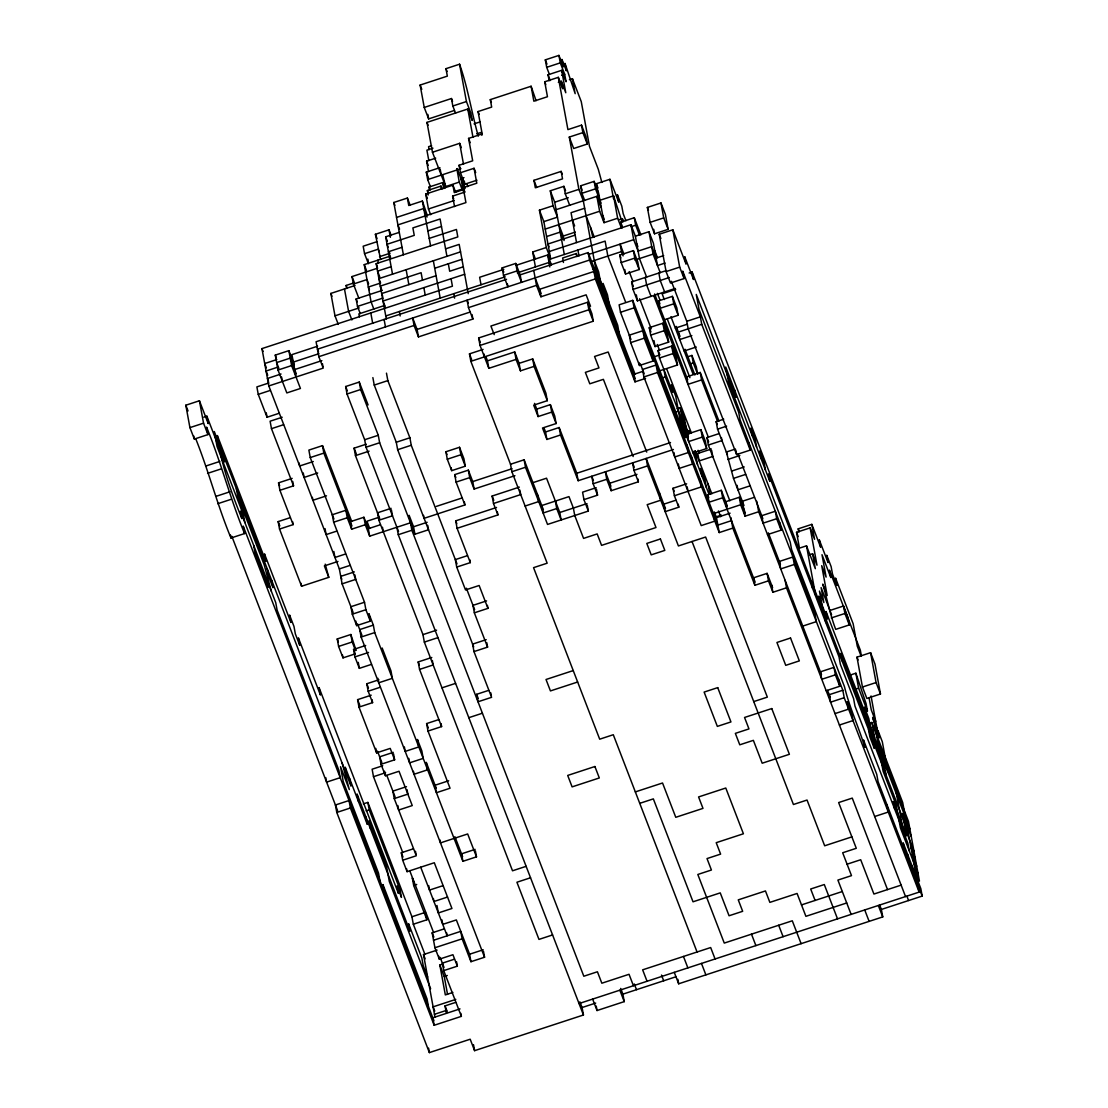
<?xml version="1.0" encoding="UTF-8"?>
<svg xmlns="http://www.w3.org/2000/svg" width="1108" height="1108" viewBox="0 0 1108 1108"><rect width="100%" height="100%" fill="white"/><g stroke="black" fill="none" stroke-linecap="round" stroke-linejoin="round"><path stroke-width="1.5" d="M454.349 110.468L428.644 118.888L424.239 107.448L420.126 85.053L447.341 76.133L445.97 68.668L459.571 64.209C467.853 87.615 471.565 112.31 478.268 136.173M549.443 74.471L546.687 67.325L545.316 59.86L558.917 55.4L563.321 66.84L561.95 59.375L566.368 70.801L564.997 63.336L575.177 93.668L572.434 78.737L569.415 79.734M424.239 107.448L451.455 98.529L452.549 101.396M546.687 67.325L560.288 62.865L558.917 55.4M455.582 113.141L452.826 105.994L466.426 101.548L459.571 64.209M549.153 80.759L548.058 74.79L561.659 70.33L566.063 81.77L564.692 74.305L560.288 62.865M561.673 75.289L564.692 74.305M476.952 180.202L464.861 184.163L460.443 172.737L459.072 165.272L472.687 160.812L468.573 138.403L482.174 133.943L478.06 111.548L491.675 107.088L490.304 99.623L531.106 86.244L536.064 100.676M531.106 86.244L533.848 101.188L547.463 96.728L544.721 81.784L558.321 77.338L562.726 88.765L561.354 81.3L558.335 82.297M456.828 168.665L459.294 182.1L445.693 186.559L432.466 152.253L426.982 122.379L467.798 109.013L472.202 120.44L470.831 112.974L466.426 101.548M474.058 123.861L480.11 121.88M431.594 145.688L428.574 146.685L429.115 149.663M432.951 148.195L426.899 150.176L428.824 160.632M476.786 133.833L481.315 132.351L481.869 135.342M432.466 152.253L459.668 143.334L461.33 147.627M428.519 171.602L426.608 161.145L435.679 158.181M430.43 186.726L427.674 179.579L426.303 172.114L439.918 167.654M581.52 125.149L582.891 132.614L569.29 137.073L573.695 148.5L587.295 144.04L585.924 136.575L581.52 125.149L567.919 129.608L558.321 77.338M427.674 179.579L460.928 168.679M460.443 172.737L474.058 168.278L475.706 172.571M429.599 190.036L429.045 187.044L442.646 182.585L444.862 188.305M463.989 177.612L460.97 178.596L463.158 190.548M428.2 195.022L427.383 190.548L440.984 186.089L442.092 188.942M403.395 254.757L393.797 202.487L407.398 198.041L410.154 205.188M430.652 214.703L428.45 208.983L425.707 194.052L452.923 185.133L455.679 192.28M427.328 215.464L422.37 201.047L408.769 205.506L407.398 198.041M399.559 229.176L397.911 224.896L465.928 202.598L463.186 187.667L476.8 183.208L474.058 168.278M454.612 191.546L460.665 189.565M463.366 189.62L454.294 192.598L452.923 185.133M454.543 206.545L452.618 196.102L464.723 192.127M396.539 217.431L423.741 208.512L427.051 217.085M428.45 208.983L454.155 200.562M561.16 171.394L562.532 178.859L535.33 187.778L533.959 180.313L561.16 171.394L562.268 174.261M380.612 259.535L375.404 234.287L389.005 229.827L391.207 235.533M392.523 274.161L385.667 236.821L399.282 232.361M376.775 241.752L363.175 246.211L364.546 253.677L368.396 263.676M427.854 230.907L441.469 226.447M625.494 301.791L607.849 256.059L605.12 241.115L550.69 258.953L543.848 221.614L557.449 217.154L553.044 205.728L550.302 190.784L563.903 186.324L565.551 190.618M364.546 253.677L378.147 249.217L379.255 252.07M584.678 200.451L581.922 193.304L580.55 185.839L594.151 181.38L598.555 192.82L604.04 222.68L617.641 218.234L613.541 195.825L599.927 200.285M402.024 247.292L388.409 251.751L390.625 257.471M429.225 238.386L456.441 229.467L457.812 236.932L376.18 263.676L386.318 318.938M569.678 205.229L565.274 193.803L578.875 189.343L569.29 137.073M600.176 204.661L596.339 183.748L609.94 179.288L618.749 202.168L617.391 194.689L621.796 206.13L623.167 213.595L625.923 220.741M379.518 256.682L390.099 253.22M373.853 309.118L371.097 301.972L364.241 264.632L389.947 256.211M564.304 254.494L554.706 202.224L568.307 197.764M581.922 193.304L595.522 188.845L594.151 181.38M550.69 258.953L546.286 247.513L539.43 210.188L553.044 205.728M358.895 298.329L353.383 284.036L352.012 276.571L377.703 268.136M556.077 209.689L596.893 196.324L601.298 207.75M391.152 266.682L377.551 271.141L379.753 276.862M445.568 248.857L459.183 244.397L468.227 293.675M346.693 288.44L346.153 285.462L353.701 282.983M353.383 284.036L366.983 279.576L368.632 283.856M584.664 208.249L571.049 212.694L576.534 242.569M338.3 324.395L334.99 315.822L330.877 293.412L355.059 285.49M460.554 251.862L378.922 278.62L380.57 282.9M380.446 283.08L368.355 287.041L369.463 289.894M545.219 229.079L599.636 211.254L596.893 196.324M434.71 268.247L461.925 259.327M360.252 313.578L357.496 306.431L356.125 298.966L381.817 290.545M546.59 236.544L560.191 232.098L562.947 239.245M436.081 275.712L381.664 293.551L382.759 296.404M463.296 266.793L449.682 271.252L448.311 263.787M647.377 207.418L660.977 202.958L665.396 214.398L668.138 229.328L654.523 233.788L650.119 222.348L647.377 207.418L648.485 210.271M564.055 240.547L563.224 236.059L575.315 232.098M619.33 219.689L622.35 218.692L623.458 221.558M357.496 306.431L383.188 298.01M575.163 235.104L547.961 244.023L549.056 246.876M334.99 315.822L359.172 307.886M621.782 228.165L620.688 222.196L634.288 217.736L640.909 234.896M464.654 274.272L383.036 301.016L385.238 306.736M535.427 266.903L532.685 251.973L546.286 247.513M384.559 305.476L358.867 313.896L359.408 316.888M549.333 251.488L630.951 224.73L635.369 236.17L639.468 258.579L646.643 277.152M507.367 283.8L507.921 286.792L503.503 275.352L502.132 267.887L515.746 263.427L520.151 274.867L521.522 282.332L517.117 270.892L515.746 263.427M631.131 226.697L635.66 225.201L634.288 217.736M353.12 612.433L342.095 583.847L339.353 568.903L268.815 385.944L261.959 348.604L452.424 286.196L451.053 278.731M503.821 269.355L479.639 277.277L481.011 284.742M515.913 265.38L547.657 254.978L551.521 264.992M650.119 222.348L663.72 217.888L660.977 202.958M503.503 275.352L517.117 270.892M385.778 315.946L505.193 276.82M517.284 272.859L549.028 262.457L550.136 265.311M577.337 256.391L576.243 253.538L562.629 257.998L563.46 262.471M635.369 236.17L648.969 231.711L653.374 243.151L657.487 265.546L665.049 263.067M288.869 350.654L291.612 365.585L300.434 388.465L286.834 392.924L278.011 370.044L275.269 355.114L288.869 350.654L294.382 364.947M506.55 279.327L316.085 341.735L318.827 356.679L323.231 368.105L268.815 385.944M520.151 274.867L588.168 252.582L635.023 374.075M588.348 254.535L633.693 239.674L630.951 224.73M276.792 359.574L264.701 363.535L266.363 367.828M317.608 346.208L291.916 354.629L296.03 377.025M671.337 281.28L686.766 321.292L688.137 328.771L736.626 454.557L750.241 450.097L701.738 324.312L700.367 316.846L682.736 271.1L684.107 278.565L670.492 283.025L666.088 271.585L659.232 234.259L672.833 229.799L686.06 264.106L684.702 256.641L693.511 279.507L692.14 272.042L689.121 273.025M588.168 252.582L589.539 260.048L317.456 349.2L318.55 352.067M591.229 261.502L621.463 251.599L620.092 244.134L623.942 254.134M278.163 367.039L266.072 371.014L267.721 375.293M293.288 362.094L318.979 353.674M619.788 255.089L633.402 250.643L637.806 262.07L639.178 269.535L625.577 273.995L621.159 262.568L619.788 255.089L620.895 257.956M278.011 370.044L291.612 365.585M318.827 356.679L414.06 325.461L412.688 317.996L417.093 329.436L418.464 336.901L472.881 319.062L472.063 314.589M472.881 319.062L468.476 307.636L536.494 285.338L533.751 270.407M592.6 268.967L595.619 267.984L617.668 325.156L619.04 332.622M195.728 438.74C208.83 471.454 217.417 505.428 230.976 538.003L244.577 533.557C230.145 498.572 221.004 462.105 206.573 427.134L207.944 434.599L194.343 439.059L189.925 427.619L185.812 405.223L199.426 400.764L208.235 423.63L206.864 416.165L203.844 417.162M281.044 374.019L267.443 378.479L268.552 381.332M294.659 369.56L321.86 360.64M417.093 329.436L470 312.096M621.159 262.568L634.773 258.109L633.402 250.643M634.939 260.061L653.083 254.12L648.969 231.711M268.967 382.939L256.876 386.9L258.247 394.365L267.07 417.245L279.161 413.27M663.678 255.602L656.116 258.081L651.712 246.655L638.097 251.101L633.693 239.674M540.912 296.778L595.328 278.939L593.957 271.474L539.541 289.313L540.912 296.778L536.494 285.338M258.247 394.365L270.338 390.404M675.215 288.454L637.432 300.836L633.014 289.396L631.643 281.931L666.42 270.546M189.925 427.619L203.54 423.173L199.426 400.764M666.088 271.585L679.689 267.125L672.833 229.799M488.85 368.313L487.478 360.848L514.694 351.928L516.065 359.394L488.85 368.313L480.027 345.433L478.656 337.968L587.503 302.304L591.907 313.744L593.279 321.209L470.831 361.333L510.511 464.252L511.882 471.717L547.158 563.196L533.557 567.656L599.691 739.188L613.292 734.729L697.057 952.007M633.014 289.396L669.301 277.512M398.548 531.535L366.028 447.203L364.657 439.724L347.026 393.991L345.654 386.526L359.255 382.066L368.078 404.932M480.027 345.433L588.874 309.769L587.503 302.304M347.026 393.991L360.626 389.531L359.255 382.066M473.698 646.975L397.647 449.709L396.276 442.244L374.241 385.072L387.842 380.612L386.47 373.147M470.831 361.333L469.473 353.868L483.074 349.408M677.126 408.714L680.146 407.716L685.63 437.591L632.723 300.365L619.123 304.825L620.494 312.29L630.964 339.45M282.194 417.245L270.103 421.206L271.474 428.671L293.523 485.844L279.909 490.304L293.149 524.61L279.535 529.07L301.584 586.243L328.785 577.337L325.212 564.152M675.714 289.354L662.113 293.814L664.315 299.534M620.494 312.29L634.095 307.83L632.723 300.365M672.376 296.362L673.747 303.827L660.146 308.287L658.775 300.822L672.376 296.362L676.794 307.789L678.165 315.254L664.551 319.713M271.474 428.671L283.565 424.71M206.199 465.9L219.799 461.44M532.699 358.909L534.07 366.374L520.469 370.834L519.098 363.355L532.699 358.909L545.925 393.215L547.297 400.68L533.696 405.14L538.1 416.566L551.715 412.107L550.344 404.642L536.729 409.101L538.1 416.566M649.288 327.677L662.889 323.217L667.293 334.658L668.664 342.123L655.063 346.582L650.659 335.142L649.288 327.677L650.936 331.957M207.57 473.365L221.171 468.906M686.766 321.292L700.367 316.846M650.659 335.142L664.26 330.683L662.889 323.217M630.674 342.635L644.274 338.175L642.903 330.71L629.302 335.17L630.674 342.635L639.496 365.501L653.097 361.042L651.726 353.577M675.34 328.12L687.431 324.159M351.693 521.397L322.483 445.638L308.869 450.097L310.24 457.562L333.937 519.029M691.835 335.599L679.744 339.56L678.373 332.095L701.738 324.312M310.24 457.562L323.855 453.103L322.483 445.638M364.657 439.724L378.271 435.278L360.626 389.531M313.287 461.537L299.672 465.983L299.132 463.006M379.712 518.516L355.46 455.623L354.089 448.158L366.194 444.197M709.065 494.445L679.855 418.685L675.741 396.29L671.323 384.85L672.694 392.315L659.468 358.009L658.097 350.543L671.711 346.084L676.115 357.524L677.487 364.989L659.343 370.931M216.379 496.232L229.993 491.772M366.028 447.203L379.642 442.743L378.271 435.278M653.582 356.998L659.634 355.003M355.46 455.623L369.075 451.164M396.276 442.244L409.891 437.785L387.842 380.612M279.909 490.304L278.551 482.839L292.152 478.379M659.468 358.009L673.082 353.549L671.711 346.084M217.75 503.711L231.35 499.251M684.162 351.001L696.253 347.026M317.691 472.964L304.091 477.423L303.26 472.95M397.647 449.709L411.248 445.264L409.891 437.785M642.709 371.429L633.638 374.393L635.009 381.858L645.59 378.396M687.362 356.914L691.904 355.433L696.309 366.873L697.68 374.338L693.276 362.898L691.904 355.433M643.9 376.942L657.501 372.482L656.13 365.017L642.529 369.463L643.9 376.942L701.212 525.594L714.826 521.134L713.455 513.669L740.656 504.749L739.285 497.284L725.685 501.744L727.056 509.209M690.256 363.895L693.276 362.898M662.224 377.911L665.257 376.914L663.886 369.449M445.915 451.745L459.515 447.286L463.92 458.726L465.291 466.191L451.69 470.651L447.286 459.211L445.915 451.745L447.009 454.599M700.201 372.44L686.6 376.9L687.971 384.365L701.572 379.906L700.201 372.44L718.94 421.04M326.514 495.83L312.899 500.29L312.359 497.312M447.286 459.211L460.886 454.751L459.515 447.286M550.344 404.642L554.748 416.082L556.119 423.547L542.518 428.007L546.923 439.447L560.523 434.987L559.152 427.522L545.551 431.968L546.923 439.447M279.535 529.07L278.163 521.605L290.254 517.644M423.561 515.345L424.101 518.322L464.917 504.957L456.094 482.077L454.723 474.612L468.338 470.152L472.742 481.592L474.113 489.057L514.929 475.692M333.66 522.2L347.261 517.755L345.89 510.276L332.289 514.735L333.66 522.2L364.518 602.253L365.889 609.719L370.294 621.159L356.693 625.618L352.289 614.178L350.917 606.713L364.518 602.253M456.094 482.077L469.709 477.631L468.338 470.152M510.511 464.252L524.126 459.792L543.405 509.819M675.451 412.218L678.484 411.22M363.909 517.256L350.308 521.716L351.665 529.181L365.28 524.721L363.909 517.256L368.313 528.696L369.684 536.161L410.5 522.782M391.11 508.337L377.509 512.796L378.881 520.261L422.965 634.621L424.336 642.086L512.519 870.791L526.12 866.331M472.742 481.592L512.048 468.712M511.882 471.717L525.497 467.257L524.126 459.792M336.707 531.134L326.126 534.596L325.032 528.627M379.033 517.27L366.942 521.231L369.698 528.378M676.822 419.683L679.855 418.685M378.881 520.261L392.481 515.816L391.387 509.832M368.313 528.696L380.404 524.735M436.344 506.398L462.036 497.977M685.935 431.58L688.968 430.596L690.062 433.45M727.457 454.876L717.541 429.142L716.17 421.677L723.732 419.198M488.725 690.353L476.634 694.314L478.005 701.779L491.606 697.32L473.975 651.587L487.575 647.127L474.349 612.821L487.949 608.361L479.141 585.495L465.526 589.955L456.718 567.074L470.318 562.615L457.092 528.308L497.908 514.943L493.503 503.503L492.132 496.038L519.333 487.118M532.934 482.659L546.549 478.199L559.775 512.505L561.147 519.984L556.728 508.544L555.357 501.079M687.292 434.087L700.907 429.641L705.311 441.067L706.682 448.532L693.082 452.992M427.688 525.289L428.519 529.763L414.904 534.222L413.533 526.757L427.148 522.297M673.401 449.516L578.168 480.72L576.797 473.255L670.506 442.549M717.541 429.142L726.613 426.178M460.831 1013.363L461.371 1016.355L434.17 1025.274L350.391 807.995L349.034 800.53L335.419 804.99L336.79 812.455L429.378 1052.6L470.194 1039.221L474.598 1050.661L583.445 1014.997L398.271 534.707L411.871 530.247L409.129 515.317L413.533 526.757M493.503 503.503L520.705 494.584L519.887 490.11M345.53 554L334.948 557.476L333.854 551.493M700.907 429.641L702.278 437.106L688.664 441.566L684.55 419.156L680.146 407.716M729.84 500.788L708.344 445.042L706.973 437.577L719.064 433.602M457.092 528.308L455.72 520.843L496.536 507.478M337.982 561.437L324.381 565.897L328.785 577.337M708.344 445.042L721.959 440.582L721.405 437.591M525.109 506.024L538.723 501.564L537.352 494.099M525.497 467.257L547.532 524.43L588.348 511.065L583.944 499.625L597.544 495.165L593.14 483.739L606.741 479.279L605.37 471.814L610.882 486.107M606.741 479.279L611.145 490.706L638.36 481.8L633.956 470.36L647.557 465.9L646.186 458.435L665.479 508.461M339.353 568.903L349.934 565.44M711.391 449.003L697.777 453.463L699.148 460.928L712.763 456.468L711.655 450.499M596.173 487.7L582.573 492.16L583.944 499.625M636.989 474.321L609.774 483.24L611.145 490.706M354.338 571.922L340.724 576.368L341.832 579.235M735.435 449.045L726.363 452.009L733.51 478.379L743.98 505.539M556.728 508.544L543.128 513.004L541.757 505.539L568.972 496.619L573.376 508.046L574.747 515.525L583.57 538.391L597.17 533.931L601.575 545.371L655.991 527.533L647.183 504.666L660.784 500.207L659.412 492.741M342.095 583.847L355.71 579.387L354.879 574.9M559.775 512.505L586.977 503.6M727.734 459.488L739.825 455.513M467.438 555.648L455.346 559.609L456.718 567.074M675.908 500.207L663.817 504.168L665.188 511.647L678.802 507.187L674.384 495.747L673.013 488.282L686.628 483.822M732.139 470.914L744.23 466.953M674.384 495.747L701.599 486.827L700.228 479.362M733.51 478.379L745.601 474.418M721.28 490.304L722.651 497.783L709.037 502.229L707.68 494.764L721.28 490.304L727.347 506.037M352.289 614.178L365.889 609.719M750.019 485.858L737.914 489.819L737.097 485.346M754.423 497.298L742.332 501.259L745.075 516.189L758.675 511.73L756.75 501.273M370.294 621.159L368.936 613.694L373.341 625.12L359.74 629.579L361.111 637.045L484.556 957.243L470.955 961.702L462.133 938.822L460.762 931.357L433.547 940.276M355.1 653.914L343.009 657.875L338.605 646.435L337.234 638.97L350.834 634.51L356.07 650.424M715.311 517.09L721.35 515.109M730.92 517.658L732.831 528.114L719.23 532.574L716.488 517.644L730.089 513.184M361.111 637.045L374.712 632.585L373.341 625.12M338.605 646.435L352.206 641.975L350.834 634.51M486.578 600.896L472.978 605.356L474.349 612.821M731.46 520.649L717.859 525.109L634.095 307.83M371.443 664.385L359.352 668.346L354.948 656.906L353.577 649.44L365.668 645.479M354.948 656.906L368.549 652.46M422.965 634.621L436.58 630.161M776.694 518.71L763.08 523.17L761.708 515.705L775.323 511.245L776.694 518.71L781.098 530.15L767.498 534.596M424.336 642.086L437.951 637.626M798.757 531.798L798.217 528.821L811.818 524.361L820.64 547.227L819.269 539.762L828.078 562.629L826.707 555.163L831.125 566.604L832.496 574.069L836.9 585.509L835.529 578.044L853.16 623.776L857.273 646.186L861.138 656.185M799.284 547.255L796.541 532.311L810.142 527.865L814.56 539.291L811.818 524.361M448.671 780.766L435.07 785.226L436.427 792.691L450.042 788.231L427.993 731.045L441.593 726.599L419.558 669.412L418.187 661.947L431.788 657.487M486.204 639.662L472.604 644.122L473.975 651.587M397.841 805.544L398.658 810.031L412.259 805.571L399.032 771.265L385.432 775.725L381.027 764.285L394.628 759.825L390.224 748.399L376.609 752.858L358.978 707.112L372.579 702.652L368.175 691.212L366.803 683.747L378.894 679.786M419.558 669.412L433.159 664.952L432.342 660.479M798.951 548.294L806.513 545.829L815.336 568.695L812.593 553.765L809.574 554.748M368.175 691.212L380.266 687.251M358.978 707.112L357.607 699.647L371.208 695.187M767.11 573.362L753.509 577.822L754.88 585.287L768.481 580.827L767.11 573.362L772.622 587.656M794.325 564.457L780.725 568.903L779.353 561.437L792.954 556.978L794.325 564.457L842.828 690.242L844.199 697.708L919.141 892.106L579.027 1003.557M441.981 687.833L455.582 683.373M768.481 580.827L772.899 592.268L786.5 587.808L785.129 580.343M573.238 670.575L546.022 679.495L550.441 690.921L577.642 682.016M427.993 731.045L426.622 723.579L438.713 719.618M468.809 717.679L482.409 713.22M393.257 752.36L379.656 756.819L381.027 764.285M823.05 612.586L826.083 611.602L909.848 828.867M829.934 610.466L843.534 606.007L847.939 617.447L849.31 624.912L835.709 629.372C830.058 614.649 827.177 599.165 822.773 584.096L827.191 595.536L821.707 565.662L826.111 577.102L821.998 554.692L830.82 577.573L829.449 570.108L860.32 650.147L861.415 656.116M405.196 751.404L418.796 746.944L417.425 739.479L421.843 750.919L423.201 758.384L409.6 762.844L408.783 758.357M802.76 626.089L816.374 621.63L815.003 614.164L740.047 419.752L738.676 412.287L698.996 309.367L696.253 294.437L735.934 397.356L734.562 389.891M831.305 617.932L844.905 613.472L843.534 606.007M382.703 765.753L372.122 769.215L373.493 776.68L402.703 852.44M373.493 776.68L385.584 772.719M406.484 786.666L392.883 791.126L394.254 798.591L416.289 855.764L402.689 860.224L407.093 871.664L434.308 862.744L451.939 908.491L438.339 912.95L436.968 905.485M336.79 812.455L350.391 807.995M363.313 803.896L367.856 802.414L411.941 916.759L413.312 924.224L424.89 954.251M394.254 798.591L407.855 794.131L407.038 789.658M366.194 810.862L369.227 809.879L367.856 802.414M856.983 657.141L870.583 652.681L874.988 664.121L880.472 693.996L866.871 698.456L862.453 687.015L856.983 657.141L858.077 660.008M753.745 701.586L767.345 697.126L705.63 537.034L678.415 545.953L647.557 465.9M835.377 674.841L821.776 679.287L820.405 671.822L834.005 667.362L835.377 674.841L839.781 686.268L826.18 690.727M849.822 675.188L855.875 673.207L866.054 703.552L867.425 711.017L864.406 712.015M842.828 690.242L829.213 694.702L830.585 702.167L844.199 697.708M854.074 689.633L858.603 688.151L855.875 673.207M862.453 687.015L876.068 682.556L870.583 652.681M402.689 860.224L401.318 852.758L413.409 848.797M835.003 713.594L848.603 709.148L847.232 701.669L851.636 713.109L853.008 720.574L839.407 725.034M635.341 791.901L662.542 782.996L675.769 817.302L702.984 808.383L698.58 796.943L725.782 788.023L743.413 833.77L716.211 842.689L720.615 854.116L707.015 858.575L711.419 870.015L697.818 874.475L724.272 943.088L792.289 920.79L801.112 943.67M475.124 849.379L461.524 853.825L462.895 861.304L476.495 856.844L475.401 850.861M868.81 723.441L871.83 722.458L902.701 802.497L919.141 892.106M639.745 803.342L653.346 798.882L693.026 901.801L720.242 892.882L729.064 915.762L742.665 911.302L738.26 899.862L765.462 890.943L769.866 902.383L797.081 893.464L805.904 916.33L846.72 902.965M871.857 727.416L874.877 726.419L879.281 737.859L877.91 730.394L882.328 741.82L887.799 771.694M413.312 924.224L426.912 919.779L413.686 885.472L416.719 884.475M443.131 885.624L429.516 890.07L428.699 885.597M447.535 897.051L433.934 901.51L433.38 898.519M530.538 877.771L516.924 882.231L538.973 939.404L552.573 934.944M411.941 916.759L425.541 912.3M461.371 1016.355L443.74 970.608L457.341 966.162L452.937 954.722L439.336 959.182L434.918 947.742L432.175 932.811L444.28 928.85M434.918 947.742L462.133 938.822M435.015 1017.296L423.505 954.57L437.106 950.11M874.683 816.513L888.284 812.053L886.912 804.588M443.74 970.608L442.369 963.143L454.46 959.182M470.955 961.702L469.584 954.223L483.185 949.778M452.881 992.436L445.333 994.915L439.848 965.04L442.868 964.057M851.872 836.872L824.671 845.792L807.04 800.045L793.425 804.505L692.029 541.493M447.549 994.402L444.253 976.48L447.286 975.483M847.094 864.198L860.694 859.739L873.921 894.045L901.136 885.126M455.776 999.402L433.089 1006.84L434.751 1011.119M446.399 1013.349L445.028 1005.884L455.61 1002.408M434.461 1014.305L446.552 1010.344M460 1008.889L432.799 1017.809L434.17 1025.274M801.486 904.904L842.302 891.525M583.445 1014.997L582.074 1007.532L595.675 1003.072M592.641 999.097L597.046 1010.538L624.247 1001.618L622.89 994.153L675.783 976.813M674.26 972.353L678.678 983.793L882.744 916.912L881.372 909.446L922.188 896.081L920.817 888.602L903.172 842.869L904.543 850.335M876.068 682.556L880.472 693.996M844.905 613.472L849.31 624.912M812.593 553.765L816.998 565.191L810.142 527.865M875.694 721.322L871.276 709.882L869.087 697.943M877.051 728.787L872.647 717.347L876.22 730.532M831.582 614.76L821.111 587.6L823.853 602.53L819.449 591.09L823.009 610.508M798.217 528.821L799.311 531.674M858.603 688.151L867.425 711.017M796.541 532.311L798.203 536.604M884.766 767.719L840.681 653.374L842.052 660.839M911.219 836.332L902.397 813.466L906.51 835.861L893.283 801.569L894.655 809.034M692.14 272.042L908.186 832.371M905.139 828.396L913.962 851.276M910.928 847.301L915.333 858.742M912.286 854.767L916.704 866.207M918.075 873.672L900.43 827.925L896.33 805.53L883.104 771.223L878.99 748.828M663.72 217.888L668.138 229.328M915.028 869.711L919.446 881.137L908.477 821.402L877.619 741.349L874.877 726.419M679.689 267.125L684.107 278.565M922.188 896.081L878.09 781.722L876.719 774.257L863.492 739.95L864.863 747.415C858.769 727 849.434 707.486 844.49 686.738L791.583 549.513L790.212 542.047L728.482 381.955L725.74 367.025L769.838 481.371L768.467 473.905L839.005 656.864L840.376 664.343L853.603 698.649L854.974 706.115L907.881 843.34L909.253 850.805M659.232 234.259L660.894 238.539M738.011 454.238L762.816 518.558M768.329 532.851L780.447 564.304M758.675 511.73L821.499 674.689M827.565 690.409L830.321 697.555M906.926 896.247L908.574 900.527M786.5 587.808L905.541 896.566M654.745 250.616L657.501 257.762M673.747 303.827L678.165 315.254M653.083 254.12L660.243 272.693M701.572 379.906L717.555 421.359M716.17 421.677L717.278 424.53M664.634 291.916L660.23 280.49L658.858 273.011M676.171 326.375L678.373 332.095M678.927 333.522L680.035 336.375M684.993 349.242L694.91 374.975M635.66 225.201L639.524 235.215M670.936 316.694L692.971 373.867M739.285 497.284L745.352 513.004M740.656 504.749L745.075 516.189M887.522 889.585L852.26 798.106L838.645 802.566L856.29 848.299L842.676 852.758L851.498 875.639L837.897 880.084L851.124 914.391M657.404 293.343L660.16 300.49M667.321 319.076L689.924 377.69M636.726 243.635L637.834 246.502M658.775 300.822L659.883 303.675M572.434 78.737L581.257 101.604L589.484 146.408L598.292 169.289L601.879 182.474M654.634 293.994L687.708 379.753M653.803 295.739L708.358 437.244M706.973 437.577L708.635 441.857M613.541 195.825L622.073 221.877M651.033 296.376L646.629 284.936L645.258 277.471M664.26 330.683L668.664 342.123M673.082 353.549L677.487 364.989M620.688 222.196L622.336 226.489M634.773 258.109L639.178 269.535M702.278 437.106L706.682 448.532M617.641 218.234L621.505 228.234M582.891 132.614L587.295 144.04M722.651 497.783L755.157 582.115M879.71 905.167L881.372 909.446M561.354 81.3L565.773 92.74L561.659 70.33M732.831 528.114L754.88 585.287M878.325 905.485L882.744 916.912M596.339 183.748L597.988 188.041M621.463 251.599L623.111 255.879M629.178 271.612L633.028 281.612M639.648 298.772L651.227 328.785M657.279 344.505L659.482 350.225M666.656 368.812L691.447 433.131M698.068 450.291L699.162 453.144M631.643 281.931L633.305 286.224M658.097 350.543L659.759 354.837M595.522 188.845L601.035 203.138M545.316 59.86L546.964 64.153M681.517 415.195L688.677 433.768M695.298 450.928L711.835 493.808M718.441 510.954L720.643 516.674M665.257 376.914L688.4 436.954M693.913 451.247L696.115 456.967M602.669 215.215L604.331 219.509M548.058 74.79L550.26 80.51M599.636 211.254L604.04 222.68M707.68 494.764L708.774 497.631M714.286 511.924L716.488 517.644M644.274 338.175L653.097 361.042M657.501 372.482L719.23 532.574M864.725 909.945L869.129 921.371M544.721 81.784L545.815 84.651M580.55 185.839L582.199 190.133M578.875 189.343L583.293 200.77L598.362 282.914M586.021 215.714L594.29 237.154M592.905 237.472L590.439 227.14M640.327 363.756L644.191 373.756M594.248 260.519L598.666 271.945L602.766 294.354M603.071 283.385L607.475 294.825L608.846 302.29M589.539 260.048L635.286 378.687M595.328 278.939L635.009 381.858M572.421 220.173L574.623 225.88M673.013 488.282L674.121 491.135M837.523 918.851L824.297 884.544L810.682 889.004L815.1 900.444M550.302 190.784L554.706 202.224M590.536 306.279L586.132 294.839L490.899 326.043L494.21 334.616M646.753 452.078L608.167 352.012L594.567 356.471L598.971 367.911L585.37 372.371L589.788 383.797L603.389 379.351L633.153 456.538M558.82 224.619L563.224 236.059M588.874 309.769L593.279 321.209M533.959 180.313L536.715 187.46M539.43 210.188L543.848 221.614M634.233 467.174L632.585 462.895L633.956 470.36M490.304 99.623L491.398 102.476M532.685 251.973L535.441 259.12M478.06 111.548L479.168 114.401M535.122 277.873L541.189 293.606M778.689 925.249L783.093 936.689M445.97 68.668L447.064 71.521M468.573 138.403L470.221 142.697M593.417 480.553L591.769 476.26L593.14 483.739M502.132 267.887L503.794 272.18M459.072 165.272L460.18 168.125M559.152 427.522L576.797 473.255M462.355 178.277L465.097 188.54M534.07 366.374L547.297 400.68M551.715 412.107L556.119 423.547M560.523 434.987L578.168 480.72M457.105 168.596L464.266 187.183M751.487 934.169L755.891 945.609M463.186 187.667L464.848 191.961M459.294 182.1L462.604 190.673M420.126 85.053L421.788 89.332M426.982 122.379L428.09 125.246M514.694 351.928L519.098 363.355M534.527 403.381L536.729 409.101M543.903 427.688L545.551 431.968M516.065 359.394L520.469 370.834M452.618 196.102L453.726 198.955M442.66 174.801L445.693 186.559M426.608 161.145L428.256 165.438M426.303 172.114L428.505 177.834M429.045 187.044L430.153 189.911M427.383 190.548L428.477 193.401M468.199 303.024L467.105 300.171L468.476 307.636M425.707 194.052L427.369 198.332M478.656 337.968L480.318 342.261M485.83 356.554L487.478 360.848M715.075 958.974L710.671 947.548L642.64 969.832L647.058 981.273M469.473 353.868L471.676 359.588M701.475 963.434L705.879 974.874M393.797 202.487L394.905 205.354M683.456 956.453L687.874 967.893M492.132 496.038L493.78 500.331M385.667 236.821L387.329 241.115M388.146 247.139L387.038 244.286L414.254 235.367L412.882 227.902L440.098 218.982L446.94 256.322M414.06 325.461L418.464 336.901M460.886 454.751L465.291 466.191M469.709 477.631L474.113 489.057M661.49 975.068L663.692 980.774M375.404 234.287L377.052 238.566M376.18 263.676L377.288 266.543M454.723 474.612L455.831 477.479M381.941 290.365L380.293 286.086L421.109 272.707L422.48 280.172M364.241 264.632L366.443 270.352M455.72 520.843L456.828 523.71M634.288 983.973L636.491 989.693M633.444 985.732L629.039 974.292L601.838 983.212L597.42 971.771L583.819 976.231L411.871 530.247M352.012 276.571L354.214 282.277M356.125 298.966L357.219 301.819M411.248 445.264L456.995 563.903M466.371 588.196L474.639 609.635M620.674 988.433L622.89 994.153M619.843 990.192L624.247 1001.618M346.153 285.462L347.247 288.315M351.901 319.935L348.591 311.362L344.477 288.953M330.877 293.412L331.984 296.279M379.642 442.743L414.904 534.222M476.634 694.314L478.282 698.608M345.654 386.526L347.303 390.805M579.872 1001.812L582.074 1007.532M354.089 448.158L356.305 453.878M365.28 524.721L369.684 536.161M418.187 661.947L419.281 664.814M296.307 373.853L290.241 358.119L276.64 362.579L278.842 368.299M323.855 453.103L351.956 526.009M347.261 517.755L351.665 529.181M426.622 723.579L428.284 727.873M476.495 856.844L467.673 833.964L440.472 842.883L439.918 839.906M275.269 355.114L276.377 357.967M382.163 648L390.972 670.866L392.343 678.331L378.742 682.791L377.925 678.318M436.164 788.079L426.248 762.346L427.619 769.811L414.018 774.27L413.464 771.293M454.903 836.678L462.618 856.692M374.712 632.585L462.895 861.304M261.959 348.604L263.067 351.458M357.524 623.859L361.942 635.299M352.206 641.975L355.516 650.548M353.577 649.44L355.225 653.734M366.803 683.747L368.452 688.04M469.584 954.223L456.358 919.931L442.743 924.377L441.926 919.903M278.551 482.839L279.645 485.706M337.234 638.97L338.328 641.823M357.607 699.647L359.809 705.367M377.454 751.099L381.858 762.539M386.817 775.406L395.085 796.846M420.708 867.204L447.161 935.817L446.607 932.825M278.163 521.605L279.825 525.898M409.863 871.026L433.574 932.493M413.976 882.287L412.315 877.993L413.686 885.472M401.318 852.758L402.98 857.052M432.175 932.811L433.837 937.091M440.167 957.423L442.369 963.143M442.923 964.569L444.017 967.436M439.848 965.04L444.253 976.48M445.028 1005.884L447.23 1011.59M369.227 809.879L400.085 889.918L401.456 897.397L397.052 885.957L398.423 893.422L319.062 687.583L320.434 695.048L298.384 637.876L299.756 645.341L295.351 633.914L293.98 626.436L289.562 615.009L290.933 622.474L264.48 553.861L265.851 561.327L217.348 435.541C221.143 464.46 231.046 491.675 241.849 518.613L240.478 511.148L275.74 602.627L277.111 610.106L338.84 770.199L340.211 777.664L326.611 782.123L325.78 777.636M423.505 954.57L425.153 958.849M427.619 976.965L423.201 965.539L421.829 958.06L408.603 923.767L409.974 931.232L357.067 794.007L358.438 801.472M430.638 988.724L389.31 881.525L386.567 866.581L368.922 820.848L370.294 828.313M206.864 416.165L224.508 461.911L223.137 454.446M203.54 423.173L207.944 434.599M433.893 1020.662L243.22 526.078L244.577 533.557M185.812 405.223L188.028 410.943M231.807 536.258L337.621 810.71M911.995 865.736L913.366 873.201M895.25 787.095L903.477 831.9M907.59 854.296L908.962 861.775M883.395 760.254L886.137 775.198M871.026 695.935L877.605 731.779M871.83 722.458L874.572 737.388M870.168 725.948L868.797 718.483L864.392 707.056L865.764 714.521M872.91 740.892L874.281 748.357L869.877 736.917L868.506 729.452M826.083 611.602L827.454 619.067L818.632 596.201L820.003 603.666M838.41 678.802L839.781 686.268M824.407 615.092L825.779 622.571M806.513 545.829L814.74 590.619M815.017 592.115L815.557 595.107M811.181 580.786L812.552 588.265M779.727 522.671L781.098 530.15M765.42 469.93L764.063 462.465L759.645 451.039L761.016 458.504M756.612 447.064L755.24 439.599L750.836 428.159L752.194 435.638M748.87 442.632L750.241 450.097M771.528 584.802L772.899 592.268M735.809 450.07L736.626 454.557M707.97 483.808L709.896 494.251M706.308 487.298L704.937 479.833L700.519 468.393L701.89 475.872M695.021 450.984L697.486 464.432M653.706 229.301L654.523 233.788M688.968 430.596L689.508 433.574M691.406 456.496L692.777 463.961L679.176 468.421L678.345 463.933M687.002 445.056L688.373 452.521L674.758 456.981L673.941 452.507M687.168 486.814L687.985 491.287M653.969 340.599L655.063 346.582M678.248 504.195L678.802 507.187M622.35 218.692L622.904 221.683M636.324 294.867L637.432 300.836M609.94 179.288L613.5 198.706M624.746 269.521L625.577 273.995M638.942 362.51L639.496 365.501M637.806 478.808L638.36 481.8M577.905 250.034L578.999 256.003M563.903 186.324L565.274 193.803M576.243 253.538L576.783 256.516M596.45 489.196L597.544 495.165M547.657 254.978L549.845 266.931M677.847 979.306L678.678 983.793M587.254 505.082L588.348 511.065M467.798 109.013L473.005 137.378M451.455 98.529L452.826 105.994M459.668 143.334L463.504 164.247M467.077 183.665L467.618 186.643M464.307 181.186L464.861 184.163M483.891 353.881L484.445 356.873M596.229 1006.064L597.046 1010.538M440.181 169.15L441.275 175.119M442.646 182.585L443.754 188.568M427.826 114.401L428.644 118.888M440.984 186.089L441.538 189.08M497.354 511.951L497.908 514.943M453.795 293.662L454.612 298.135M422.37 201.047L430.596 245.851M433.339 260.782L440.195 298.121M487.409 605.37L487.949 608.361M464.363 501.966L464.917 504.957M423.852 287.637L425.223 295.102M486.758 642.64L487.575 647.127M469.764 559.637L470.318 562.615M451.136 467.659L451.69 470.651M490.789 692.846L491.329 695.838M406.124 269.701L408.866 284.631M389.005 229.827L390.376 237.292M399.379 311.487L400.196 315.974M377.842 260.186L378.396 263.164M384.102 319.45L385.473 326.915M367.856 259.133L368.396 262.125M370.792 312.941L372.717 323.397M483.462 951.26L484.556 957.243M441.053 723.607L441.593 726.599M372.87 377.606L374.241 385.072M396.899 527.242L398.271 534.707M382.468 527.228L383.285 531.702M473.504 1044.692L474.598 1050.661M456.524 961.675L457.341 966.162M404.378 746.917L404.919 749.908M438.782 956.19L439.336 959.182M415.472 851.29L416.026 854.282M425.818 913.795L426.912 919.779M322.414 363.632L322.954 366.609M393.534 753.855L394.628 759.825M406.553 868.672L407.093 871.664M372.039 699.66L372.579 702.652M428.394 1006.369L427.023 998.904L382.925 884.544L384.296 892.009M384.614 771.237L385.432 775.725M355.876 621.131L356.693 625.618M375.792 748.371L376.609 752.858M358.258 662.376L359.352 668.346M428.561 1048.126L429.378 1052.6M342.469 654.883L343.009 657.875M379.892 880.583L378.521 873.118L343.245 781.625L340.502 766.694L349.325 789.561L342.178 763.19M365.889 816.873L367.26 824.338L345.211 767.165L346.582 774.63M281.598 376.997L282.415 381.484M349.629 778.605L350.987 786.071L214.315 431.566L217.057 446.51L243.511 515.123L244.882 522.588M292.692 481.371L293.523 485.844M292.595 521.633L293.149 524.61M301.03 583.265L301.584 586.243M266.239 412.758L267.07 417.245M271.626 580.232L272.997 587.697L268.593 576.257L267.222 568.792M271.335 591.201L264.189 564.831L237.735 496.218L236.364 488.753M266.931 579.761L268.302 587.226L255.075 552.92L253.704 545.455M230.436 535.025L230.976 538.003M193.789 436.067L194.343 439.059M660.41 538.973L646.795 543.432L651.213 554.859L664.814 550.399L660.41 538.973M790.53 638.014L776.93 642.474L785.738 665.34L799.353 660.88L790.53 638.014M717.721 687.625L704.12 692.084L717.347 726.391L730.948 721.931L717.721 687.625M594.899 766.514L567.698 775.434L572.102 786.874L599.317 777.955L594.899 766.514M771.764 708.566L744.548 717.472L748.966 728.912L735.352 733.371L739.77 744.811L753.371 740.352L762.193 763.218L789.395 754.299L771.764 708.566"/></g></svg>
